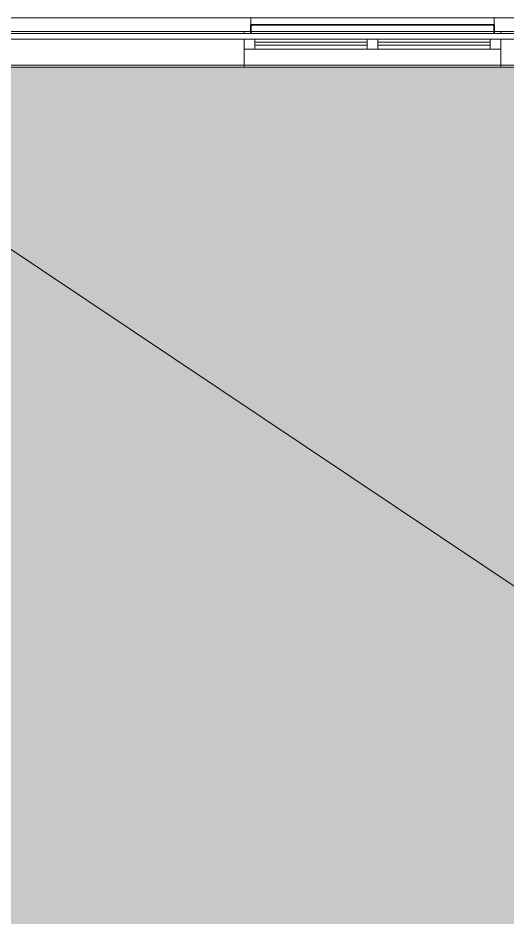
# Model space of a CAD drawing. Header units: millimetres. Extents: x 46521 to 256645, y -45352 to 20466.
# Drawn here: x 67769 to 71388, y 1215 to 7864 of the extents above; entities that cross this region are included whole.
import ezdxf

# ---------------------------------------------------------------- set-up
doc = ezdxf.new("R2010")
doc.units = ezdxf.units.MM
for name, color, linetype, lineweight in [('A-DETL-GENF', 92, 'Continuous', 13), ('A-DETL-THIN', 151, 'Continuous', 13), ('A-FLOR', 192, 'Continuous', 13), ('A-GENM', 13, 'Continuous', 13), ('A-GLAZ', 151, 'Continuous', 13), ('A-ROOF-OTLN', 132, 'Continuous', 13), ('A-WALL', 113, 'Continuous', 13), ('Q-SPCQ', 91, 'Continuous', 13)]:
    doc.layers.add(name, color=color, linetype=linetype, lineweight=lineweight)

# ---------------------------------------------------------------- blocks, each defined once
blk = doc.blocks.new('OKNO_2k_ - OKNO_2k_1900x1400-1963744-STŘECHA DEMOLICE B')
at = {"layer": 'A-GLAZ', "color": 254}
for p, q in [((-950, 126), (950, 126)), ((-900, 126), (-950, 126)), ((-950, 125), (-950, 126)), ((-950, 126), (-950, 125)), ((-950, 110), (-950, 124.9)), ((-950, 124.9), (-950, 110)), ((-950, 68), (-950, -5)), ((-950, -5), (-950, 68)), ((-900, 126), (-900, 125)), ((-900, 125), (-900, 126)), ((900, 126), (-900, 126)), ((900, 126), (-900, 126)), ((-900, 124.9), (-900, 110)), ((-900, 110), (-900, 124.9)), ((-870, 45), (-870, 68)), ((-870, 68), (-870, -5)), ((-40, 45), (-40, 68)), ((-40, -5), (-40, 68)), ((40, 68), (40, 45)), ((40, 68), (40, -5)), ((870, 45), (870, 68)), ((870, -5), (870, 68)), ((950, 126), (900, 126)), ((900, 125), (900, 126)), ((900, 125), (900, 126)), ((900, 110), (900, 124.9)), ((900, 110), (900, 124.9)), ((950, 126), (950, 125)), ((950, 126), (950, 125)), ((950, 124.9), (950, 110)), ((950, 124.9), (950, 110)), ((950, 68), (950, -5)), ((950, 68), (950, -5)), ((-870, 25), (-870, 45)), ((-870, 25), (-870, 45)), ((-870, 45), (-870, 25)), ((-870, 45), (-40, 45)), ((-870, 45), (-40, 45)), ((-870, -5), (-870, 25)), ((-40, 25), (-870, 25)), ((-870, 25), (-40, 25)), ((-40, 45), (-40, 25)), ((-40, -5), (-40, 25)), ((40, 25), (40, 45)), ((40, 45), (870, 45)), ((40, 45), (870, 45)), ((40, 25), (40, -5)), ((40, 25), (870, 25)), ((870, 25), (40, 25)), ((870, 25), (870, 45)), ((870, 45), (870, 25)), ((870, 45), (870, 25)), ((870, -5), (870, 25)), ((-870, -5), (-950, -5)), ((950, -5), (-950, -5)), ((-40, -5), (-870, -5)), ((-870, -5), (870, -5)), ((40, -5), (-40, -5)), ((40, -5), (-40, -5)), ((40, -5), (-40, -5)), ((870, -5), (40, -5)), ((950, -5), (870, -5))]:
    blk.add_line(p, q, dxfattribs=at)
at = {"layer": 'A-GLAZ', "color": 10}
for p, q in [((900, 126), (-900, 126)), ((-40, 25), (-40, 45)), ((-40, 25), (-40, 45)), ((40, 45), (40, 25)), ((40, 45), (40, 25)), ((-40, -5), (-870, -5)), ((40, -5), (-40, -5)), ((870, -5), (40, -5))]:
    blk.add_line(p, q, dxfattribs=at)
blk = doc.blocks.new('parapet s nosem_vnitní - parapet s nosem_vnitní-V67-STŘECHA DEMOLICE B')
at = {"layer": 'A-GENM', "color": 254}
for p, q in [((-950, -120), (-950, 0)), ((-950, 0), (-950, -120)), ((-950, 0), (-870, 0)), ((-950, 0), (-870, 0)), ((-870, 0), (-40, 0)), ((40, 0), (870, 0)), ((870, 0), (950, 0)), ((870, 0), (950, 0)), ((950, -120), (950, 0)), ((950, 0), (950, -120)), ((-950, -120), (-950, -135)), ((950, -135), (950, -120))]:
    blk.add_line(p, q, dxfattribs=at)
at = {"layer": 'A-GENM', "color": 10}
for p, q in [((-870, 0), (-40, 0)), ((-40, 0), (40, 0)), ((-40, 0), (40, 0)), ((40, 0), (870, 0))]:
    blk.add_line(p, q, dxfattribs=at)
at = {"layer": 'A-GENM', "color": 9}
for p, q in [((-950, -135), (-950, -120)), ((950, -120), (950, -135))]:
    blk.add_line(p, q, dxfattribs=at)
blk = doc.blocks.new('parapet_ext - parapet_ext-V68-STŘECHA DEMOLICE B')
at = {"layer": 'Q-SPCQ', "color": 51, "lineweight": 25}
for p, q in [((-900, 51), (-900, 100)), ((-900, 100), (-900, 98)), ((-900, 100), (900, 100)), ((-900, 100), (900, 100)), ((-900, 98), (-900, 51)), ((900, 98), (-900, 98)), ((-900, 98), (900, 98)), ((900, 98), (900, 100)), ((900, 100), (900, 51)), ((900, 51), (900, 98)), ((-900, 51), (-900, 50)), ((-900, 50), (-900, 51)), ((-900, 49.9), (-900, 35)), ((-900, 35), (-900, 49.9)), ((900, 51), (900, 50)), ((900, 50), (900, 51)), ((900, 49.9), (900, 35)), ((900, 35), (900, 49.9))]:
    blk.add_line(p, q, dxfattribs=at)

msp = doc.modelspace()

# ---------------------------------------------------------------- hatches: boundary and pattern name
at = {"layer": 'A-DETL-GENF'}
msp.add_hatch(color=9, dxfattribs=at).paths.add_polyline_path([(84058.4, -4876.6), (84058.4, 7499.3), (65699.3, 7499.3), (65699.3, -4876.6), (83746.7, -4876.6)])

# ---------------------------------------------------------------- linework, layer by layer
at = {"layer": 'A-DETL-THIN'}
for p, q in [((84058.4, 7499.3), (65699.3, 7499.3)), ((65699.3, 7499.3), (84058.4, -4773))]:
    msp.add_line(p, q, dxfattribs=at)
at = {"layer": 'A-FLOR'}
msp.add_line((77698, 7514.3), (65859.2, 7514.3), dxfattribs=at)
at = {"layer": 'A-ROOF-OTLN'}
for p, q in [((84214.5, 7749.3), (65449.3, 7749.3)), ((65491.3, 7707.3), (84172.6, 7707.3))]:
    msp.add_line(p, q, dxfattribs=at)
at = {"layer": 'A-WALL', "color": 9}
for p, q in [((65857, 7864.2), (84408.4, 7864.2)), ((65859.1, 7764.3), (84308.4, 7764.3)), ((84308.4, 7764.2), (65859.1, 7764.2))]:
    msp.add_line(p, q, dxfattribs=at)
at = {"layer": 'A-WALL', "color": 254}
for p, q in [((69492.3, 7864.2), (69492.3, 7764.3)), ((71292.3, 7764.3), (71292.3, 7864.2)), ((69492.3, 7764.2), (69492.3, 7749.3)), ((71292.3, 7749.3), (71292.3, 7764.2)), ((69442.3, 7514.3), (69442.3, 7707.3)), ((71342.3, 7707.3), (71342.3, 7514.3))]:
    msp.add_line(p, q, dxfattribs=at)

# ---------------------------------------------------------------- block references
at = {"layer": 'A-GENM', "color": 254}
msp.add_blockref('parapet s nosem_vnitní - parapet s nosem_vnitní-V67-STŘECHA DEMOLICE B', (70392.3, 7634.3), dxfattribs=at)
at = {"layer": 'A-GLAZ', "color": 254}
msp.add_blockref('OKNO_2k_ - OKNO_2k_1900x1400-1963744-STŘECHA DEMOLICE B', (70392.3, 7639.3), dxfattribs=at)
at = {"layer": 'Q-SPCQ', "color": 51, "lineweight": 25}
msp.add_blockref('parapet_ext - parapet_ext-V68-STŘECHA DEMOLICE B', (70392.3, 7714.3), dxfattribs=at)

doc.saveas('drawing.dxf')
